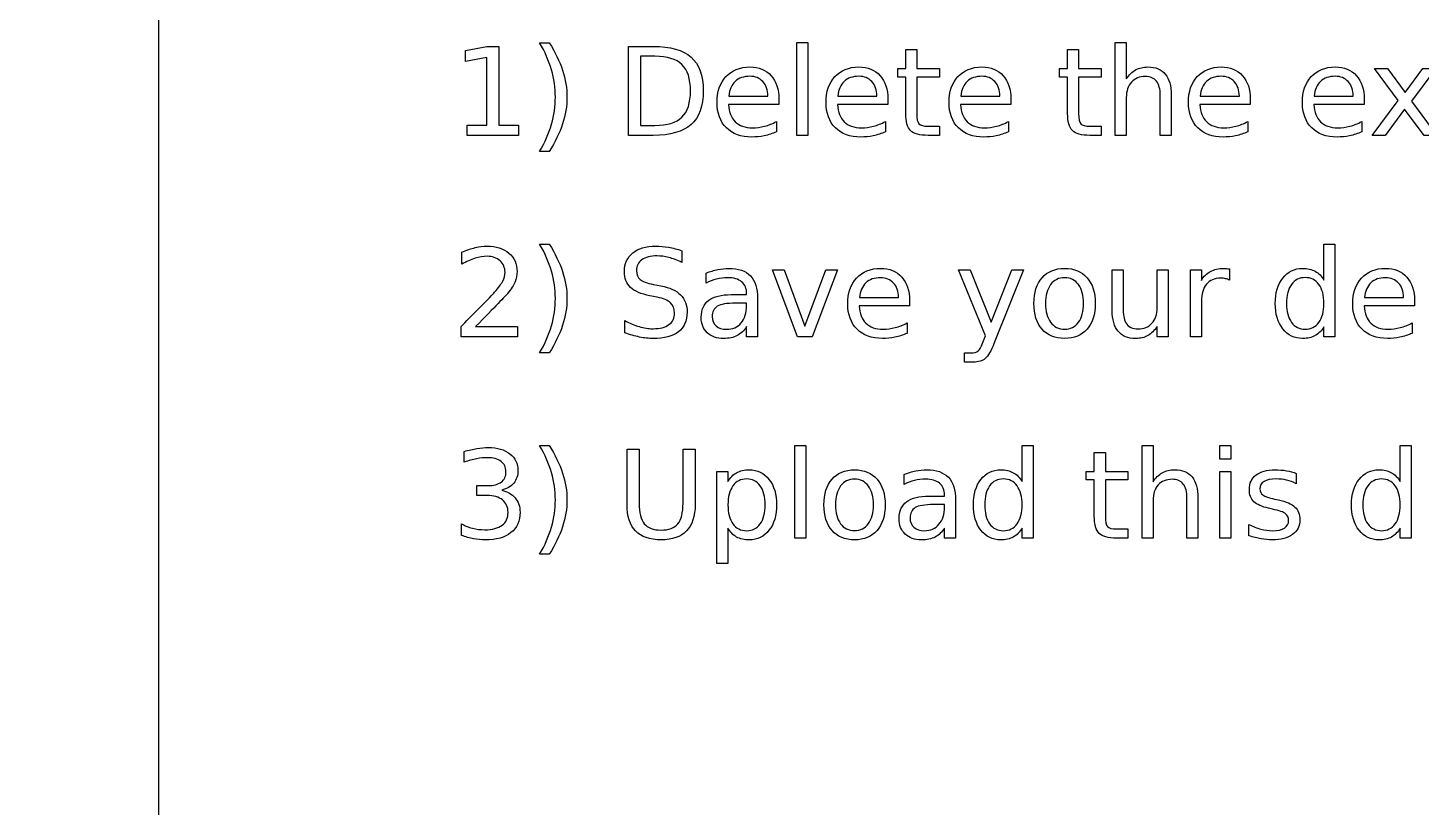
# Model space of a CAD drawing. Extents: x -140 to 352, y 0 to 216.
# Drawn here: x 187.09 to 232.18, y 47.54 to 72.77 of the extents above; entities that cross this region are included whole.
import ezdxf

# ---------------------------------------------------------------- set-up
doc = ezdxf.new("R2010")
doc.units = 0
doc.layers.add('Design_Template', color=7, linetype='CONTINUOUS')

msp = doc.modelspace()

# ---------------------------------------------------------------- linework, layer by layer
at = {"layer": 'Design_Template', "color": 7}
for points in [[(0.315781, 190.79494), (191.315794, 190.79494), (191.315794, -0.205074), (0.315781, -0.205074)], [(201.309728, 69.619061), (201.946383, 69.619061), (201.946383, 71.816482), (201.253778, 71.677576), (201.253778, 72.032558), (201.942524, 72.171465), (202.332234, 72.171465), (202.332234, 69.619061), (202.968885, 69.619061), (202.968885, 69.291087), (201.309728, 69.291087)], [(211.980427, 72.293007), (212.33541, 72.293007), (212.33541, 69.291087), (211.980427, 69.291087)], [(232.656235, 71.451851), (231.874889, 70.400411), (232.696752, 69.291087), (232.278103, 69.291087), (231.649168, 70.139959), (231.020228, 69.291087), (230.601583, 69.291087), (231.440807, 70.421631), (230.672965, 71.451851), (231.091613, 71.451851), (231.664602, 70.682079), (232.23759, 71.451851)], [(211.185577, 64.932518), (211.561779, 64.932518), (212.23702, 63.119021), (212.912258, 64.932518), (213.288464, 64.932518), (212.478175, 62.771754), (211.995861, 62.771754)], [(211.910976, 59.254341), (212.265958, 59.254341), (212.265958, 56.252424), (211.910976, 56.252424)], [(225.67041, 59.254341), (226.025392, 59.254341), (226.025392, 58.804824), (225.67041, 58.804824)], [(225.67041, 58.413188), (226.025392, 58.413188), (226.025392, 56.252424), (225.67041, 56.252424)]]:
    msp.add_lwpolyline(points, close=True, dxfattribs=at)
for points in [[(203.651841, 72.289148), (203.960522, 72.289148)], [(206.5245, 72.171465), (207.32514, 72.171465)], [(207.32514, 69.291087), (206.5245, 69.291087), (206.5245, 72.171465)], [(222.641485, 70.512305), (222.641485, 69.291087), (222.284572, 69.291087), (222.284572, 72.293007), (222.641485, 72.293007), (222.641485, 71.116162)], [(206.91421, 71.85121), (206.91421, 69.611346), (207.384946, 69.611346)], [(207.384946, 71.85121), (206.91421, 71.85121)], [(215.501315, 70.002982), (215.501315, 71.175968), (215.240866, 71.175968), (215.240866, 71.451851), (215.501315, 71.451851), (215.501315, 72.065356), (215.858228, 72.065356)], [(215.858228, 72.065356), (215.858228, 71.451851), (216.589416, 71.451851), (216.589416, 71.175968), (215.858228, 71.175968), (215.858228, 70.002982)], [(220.741169, 70.002982), (220.741169, 71.175968), (220.480717, 71.175968), (220.480717, 71.451851), (220.741169, 71.451851), (220.741169, 72.065356), (221.098078, 72.065356)], [(221.098078, 72.065356), (221.098078, 71.451851), (221.829267, 71.451851), (221.829267, 71.175968), (221.098078, 71.175968), (221.098078, 70.002982)], [(211.397794, 70.460217), (211.397794, 70.286584), (209.765646, 70.286584)], [(209.777221, 70.562466), (211.042811, 70.56423)], [(214.924471, 70.460217), (214.924471, 70.286584), (213.29232, 70.286584)], [(213.303898, 70.562466), (214.569488, 70.56423)], [(218.90645, 70.460217), (218.90645, 70.286584), (217.274299, 70.286584)], [(217.285877, 70.562466), (218.551467, 70.56423)], [(224.094213, 70.595264), (224.094213, 69.291087), (223.73923, 69.291087), (223.73923, 70.58369)], [(226.654332, 70.460217), (226.654332, 70.286584), (225.022181, 70.286584)], [(225.033759, 70.562466), (226.299349, 70.56423)], [(230.343064, 70.460217), (230.343064, 70.286584), (228.710917, 70.286584)], [(228.722491, 70.562466), (229.988082, 70.56423)], [(211.314834, 69.736748), (211.314834, 69.401055)], [(214.841511, 69.736748), (214.841511, 69.401055)], [(216.224785, 69.588193), (216.589416, 69.588193), (216.589416, 69.291087), (216.224785, 69.291087)], [(218.823491, 69.736748), (218.823491, 69.401055)], [(221.464639, 69.588193), (221.829267, 69.588193), (221.829267, 69.291087), (221.464639, 69.291087)], [(226.571373, 69.736748), (226.571373, 69.401055)], [(230.260105, 69.736748), (230.260105, 69.401055)], [(203.960522, 68.77019), (203.651841, 68.77019)], [(201.12838, 65.119656), (201.12838, 65.513225)], [(203.651841, 65.769815), (203.960522, 65.769815)], [(208.251182, 65.557598), (208.251182, 65.177536)], [(229.036958, 64.604547), (229.036958, 65.773674), (229.39194, 65.773674), (229.39194, 62.771754), (229.036958, 62.771754), (229.036958, 63.095868)], [(225.97909, 64.965305), (225.980854, 64.600677)], [(209.040247, 64.50614), (209.040247, 64.834114)], [(218.022851, 62.644426), (218.086517, 62.806481), (217.212566, 64.932518), (217.588768, 64.932518), (218.264006, 63.242493), (218.939248, 64.932518), (219.31545, 64.932518), (218.366259, 62.571111)], [(222.184249, 63.624485), (222.184249, 64.932518), (222.539232, 64.932518), (222.539232, 63.637989)], [(223.638907, 63.707444), (223.638907, 64.932518), (223.99389, 64.932518), (223.99389, 62.771754), (223.638907, 62.771754), (223.638907, 63.103587)], [(225.072342, 63.910009), (225.072342, 62.771747), (224.71543, 62.771747), (224.71543, 64.932511), (225.072342, 64.932511), (225.072342, 64.596821)], [(207.460187, 64.048922), (207.222891, 64.095224)], [(207.338644, 64.467571), (207.574014, 64.419339)], [(209.854391, 64.135737), (210.352139, 64.135737), (210.352139, 64.170451)], [(214.006144, 64.043133), (215.271735, 64.044897)], [(230.35078, 64.043133), (231.61637, 64.044897)], [(210.352139, 63.778825), (210.352139, 63.857925), (209.999086, 63.857925)], [(210.707122, 64.00455), (210.707122, 62.771754), (210.352139, 62.771754), (210.352139, 63.099728)], [(215.626717, 63.940884), (215.626717, 63.76725), (213.99457, 63.76725)], [(231.971353, 63.940884), (231.971353, 63.76725), (230.339205, 63.76725)], [(206.408743, 62.899085), (206.408743, 63.30037)], [(215.543758, 63.217414), (215.543758, 62.881722)], [(231.888397, 63.217414), (231.888397, 62.881722)], [(201.577892, 63.099728), (202.938017, 63.099728), (202.938017, 62.771754), (201.109086, 62.771754), (201.109086, 63.099728)], [(203.960522, 62.250856), (203.651841, 62.250856)], [(217.691021, 61.949894), (217.407419, 61.949894), (217.407419, 62.246997), (217.615777, 62.246997)], [(203.651841, 59.250481), (203.960522, 59.250481)], [(206.480128, 59.132798), (206.871764, 59.132798), (206.871764, 57.382964)], [(206.480128, 57.334732), (206.480128, 59.132798)], [(208.293624, 57.382964), (208.293624, 59.132798), (208.685264, 59.132798), (208.685264, 57.334732)], [(219.267218, 58.085214), (219.267218, 59.254341), (219.622201, 59.254341), (219.622201, 56.252424), (219.267218, 56.252424), (219.267218, 56.576539)], [(223.50579, 57.473638), (223.50579, 56.252424), (223.148878, 56.252424), (223.148878, 59.254341), (223.50579, 59.254341), (223.50579, 58.077495)], [(231.506402, 58.085214), (231.506402, 59.254341), (231.861385, 59.254341), (231.861385, 56.252424), (231.506402, 56.252424), (231.506402, 56.576539)], [(201.207476, 58.714164), (201.207476, 59.061431)], [(221.605475, 56.964315), (221.605475, 58.137302), (221.345026, 58.137302), (221.345026, 58.413188), (221.605475, 58.413188), (221.605475, 59.02669), (221.962387, 59.02669)], [(221.962387, 59.02669), (221.962387, 58.413188), (222.693572, 58.413188), (222.693572, 58.137302), (221.962387, 58.137302), (221.962387, 56.964315)], [(209.746353, 56.576539), (209.746353, 55.430561), (209.38944, 55.430561), (209.38944, 58.413188), (209.746353, 58.413188), (209.746353, 58.085214)], [(215.445368, 57.986807), (215.445368, 58.31478)], [(228.143714, 58.349522), (228.143714, 58.013829)], [(201.954098, 57.631838), (201.618409, 57.631838), (201.618409, 57.952093), (201.969532, 57.952093)], [(216.259512, 57.616404), (216.757261, 57.616404), (216.757261, 57.651117)], [(216.757261, 57.259492), (216.757261, 57.338591), (216.404208, 57.338591)], [(217.112243, 57.485216), (217.112243, 56.252424), (216.757261, 56.252424), (216.757261, 56.580394)], [(224.958518, 57.556598), (224.958518, 56.252424), (224.603536, 56.252424), (224.603536, 57.545023)], [(227.441467, 57.516085), (227.56301, 57.489062)], [(227.370083, 57.191945), (227.24661, 57.220873)], [(201.120661, 56.339239), (201.120661, 56.715445)], [(222.328945, 56.549526), (222.693572, 56.549526), (222.693572, 56.252424), (222.328945, 56.252424)], [(226.60803, 56.331496), (226.60803, 56.698056)], [(203.960522, 55.731523), (203.651841, 55.731523)]]:
    msp.add_lwpolyline(points, dxfattribs=at)
for points in [[(204.033833, 71.411338), (203.950231, 71.700725), (203.8229, 71.993326), (203.651841, 72.289148)], [(203.960522, 72.289148), (204.153445, 71.985611), (204.297499, 71.688505), (204.392675, 71.397834)], [(207.32514, 72.171465), (207.883337, 72.171461), (208.292979, 72.055062), (208.554073, 71.822268)], [(208.256971, 71.581112), (208.073046, 71.761174), (207.782372, 71.851206), (207.384946, 71.85121)], [(208.554073, 71.822268), (208.815164, 71.590757), (208.945709, 71.228056), (208.945713, 70.73417)], [(204.161164, 70.531598), (204.161164, 70.828701), (204.118722, 71.121947), (204.033833, 71.411338)], [(204.392675, 71.397834), (204.489135, 71.107159), (204.537366, 70.818414), (204.53737, 70.531598)], [(208.534783, 70.73417), (208.53478, 71.120018), (208.442175, 71.402332), (208.256971, 71.581112)], [(209.680757, 71.191402), (209.872397, 71.39976), (210.130274, 71.503939), (210.454388, 71.503942)], [(210.454388, 71.503942), (210.745063, 71.503939), (210.974644, 71.41005), (211.143134, 71.22227)], [(213.207434, 71.191402), (213.399074, 71.39976), (213.656951, 71.503939), (213.981065, 71.503942)], [(213.981065, 71.503942), (214.271737, 71.503939), (214.501317, 71.41005), (214.669807, 71.22227)], [(217.189413, 71.191402), (217.381049, 71.39976), (217.638926, 71.503939), (217.963044, 71.503942)], [(217.963044, 71.503942), (218.253716, 71.503939), (218.483296, 71.41005), (218.651787, 71.22227)], [(222.641485, 71.116162), (222.72637, 71.246065), (222.826047, 71.343171), (222.940517, 71.407479)], [(222.940517, 71.407479), (223.05627, 71.471786), (223.189391, 71.503939), (223.339872, 71.503942)], [(223.339872, 71.503942), (223.588104, 71.503939), (223.775884, 71.426768), (223.903215, 71.272432)], [(223.903215, 71.272432), (224.030544, 71.119376), (224.094209, 70.893654), (224.094213, 70.595264)], [(224.937295, 71.191402), (225.128935, 71.39976), (225.386812, 71.503939), (225.710926, 71.503942)], [(225.710926, 71.503942), (226.001598, 71.503939), (226.231178, 71.41005), (226.399669, 71.22227)], [(228.626028, 71.191402), (228.817667, 71.39976), (229.075544, 71.503939), (229.399659, 71.503942)], [(229.399659, 71.503942), (229.69033, 71.503939), (229.919915, 71.41005), (230.088401, 71.22227)], [(209.395229, 70.350249), (209.395229, 70.703944), (209.490405, 70.984329), (209.680757, 71.191402)], [(209.981722, 71.035132), (209.863394, 70.923235), (209.795226, 70.765681), (209.777221, 70.562466)], [(210.458248, 71.20298), (210.260177, 71.202977), (210.101335, 71.14703), (209.981722, 71.035132)], [(210.878826, 71.029347), (210.773356, 71.1451), (210.633165, 71.202977), (210.458248, 71.20298)], [(211.042811, 70.564396), (211.040341, 70.758607), (210.985576, 70.91359), (210.878826, 71.029347)], [(211.143134, 71.22227), (211.312905, 71.035774), (211.39779, 70.781757), (211.397794, 70.460217)], [(212.921903, 70.350249), (212.921903, 70.703944), (213.017082, 70.984329), (213.207434, 71.191402)], [(213.508396, 71.035132), (213.390071, 70.923235), (213.321904, 70.765681), (213.303898, 70.562466)], [(213.984925, 71.20298), (213.786851, 71.202977), (213.628009, 71.14703), (213.508396, 71.035132)], [(214.405499, 71.029347), (214.300033, 71.1451), (214.159839, 71.202977), (213.984925, 71.20298)], [(214.569488, 70.564396), (214.567019, 70.758607), (214.51225, 70.91359), (214.405499, 71.029347)], [(214.669807, 71.22227), (214.839582, 71.035774), (214.924467, 70.781757), (214.924471, 70.460217)], [(216.903882, 70.350249), (216.903882, 70.703944), (216.999058, 70.984329), (217.189413, 71.191402)], [(217.490375, 71.035132), (217.372046, 70.923235), (217.303883, 70.765681), (217.285877, 70.562466)], [(217.9669, 71.20298), (217.76883, 71.202977), (217.609988, 71.14703), (217.490375, 71.035132)], [(218.387478, 71.029347), (218.282012, 71.1451), (218.141818, 71.202977), (217.9669, 71.20298)], [(218.551467, 70.564396), (218.548998, 70.758607), (218.494229, 70.91359), (218.387478, 71.029347)], [(218.651787, 71.22227), (218.821557, 71.035774), (218.906446, 70.781757), (218.90645, 70.460217)], [(222.807399, 71.011983), (222.69679, 70.889795), (222.641481, 70.723238), (222.641485, 70.512305)], [(223.260775, 71.195262), (223.069132, 71.195262), (222.918009, 71.134168), (222.807399, 71.011983)], [(223.619614, 71.042851), (223.539872, 71.144455), (223.420256, 71.195262), (223.260775, 71.195262)], [(223.73923, 70.58369), (223.739227, 70.788188), (223.699356, 70.94124), (223.619614, 71.042851)], [(224.651764, 70.350249), (224.651764, 70.703944), (224.746943, 70.984329), (224.937295, 71.191402)], [(225.238257, 71.035132), (225.119932, 70.923235), (225.051765, 70.765681), (225.033759, 70.562466)], [(225.714786, 71.20298), (225.516712, 71.202977), (225.35787, 71.14703), (225.238257, 71.035132)], [(226.13536, 71.029347), (226.029894, 71.1451), (225.8897, 71.202977), (225.714786, 71.20298)], [(226.299349, 70.564396), (226.29688, 70.758607), (226.242111, 70.91359), (226.13536, 71.029347)], [(226.399669, 71.22227), (226.569443, 71.035774), (226.654328, 70.781757), (226.654332, 70.460217)], [(228.3405, 70.350249), (228.3405, 70.703944), (228.435676, 70.984329), (228.626028, 71.191402)], [(228.926993, 71.035132), (228.808665, 70.923235), (228.740497, 70.765681), (228.722491, 70.562466)], [(229.403518, 71.20298), (229.205448, 71.202977), (229.046606, 71.14703), (228.926993, 71.035132)], [(229.824097, 71.029347), (229.718627, 71.1451), (229.578436, 71.202977), (229.403518, 71.20298)], [(229.988082, 70.564396), (229.985612, 70.758607), (229.930847, 70.91359), (229.824097, 71.029347)], [(230.088401, 71.22227), (230.258175, 71.035774), (230.343061, 70.781757), (230.343064, 70.460217)], [(204.033833, 69.647999), (204.118722, 69.939962), (204.161164, 70.234492), (204.161164, 70.531598)], [(204.53737, 70.531598), (204.537366, 70.243495), (204.489135, 69.953466), (204.392675, 69.661504)], [(208.256971, 69.88144), (208.442175, 70.061504), (208.53478, 70.345744), (208.534783, 70.73417)], [(208.945713, 70.73417), (208.945709, 70.237706), (208.814522, 69.873079), (208.552147, 69.640284)], [(209.696191, 69.536105), (209.495549, 69.736744), (209.395229, 70.008126), (209.395229, 70.350249)], [(209.765646, 70.286584), (209.781098, 70.042211), (209.854391, 69.855715), (209.985582, 69.727099)], [(213.222868, 69.536105), (213.022226, 69.736744), (212.921903, 70.008126), (212.921903, 70.350249)], [(213.29232, 70.286584), (213.307736, 70.042211), (213.381064, 69.855715), (213.512255, 69.727099)], [(215.657585, 69.443501), (215.553406, 69.546392), (215.501315, 69.732888), (215.501315, 70.002982)], [(215.858228, 70.002982), (215.858228, 69.826777), (215.88204, 69.713595), (215.929612, 69.663433)], [(217.204847, 69.536105), (217.004205, 69.736744), (216.903882, 70.008126), (216.903882, 70.350249)], [(217.274299, 70.286584), (217.289715, 70.042211), (217.363044, 69.855715), (217.494235, 69.727099)], [(220.897436, 69.443501), (220.793257, 69.546392), (220.741166, 69.732888), (220.741169, 70.002982)], [(221.098078, 70.002982), (221.098078, 69.826777), (221.121891, 69.713595), (221.169463, 69.663433)], [(224.952729, 69.536105), (224.752087, 69.736744), (224.651764, 70.008126), (224.651764, 70.350249)], [(225.022181, 70.286584), (225.037597, 70.042211), (225.110925, 69.855715), (225.242116, 69.727099)], [(228.641462, 69.536105), (228.44082, 69.736744), (228.3405, 70.008126), (228.3405, 70.350249)], [(228.710917, 70.286584), (228.726369, 70.042211), (228.799662, 69.855715), (228.930849, 69.727099)], [(203.651841, 68.77019), (203.8229, 69.064724), (203.950231, 69.357325), (204.033833, 69.647999)], [(204.392675, 69.661504), (204.297499, 69.369545), (204.153445, 69.072439), (203.960522, 68.77019)], [(208.552147, 69.640284), (208.289765, 69.407486), (207.880765, 69.291087), (207.32514, 69.291087)], [(207.384946, 69.611346), (207.782372, 69.611346), (208.073046, 69.701375), (208.256971, 69.88144)], [(210.516124, 69.23514), (210.171432, 69.23514), (209.898121, 69.335463), (209.696191, 69.536105)], [(209.985582, 69.727099), (210.118053, 69.599768), (210.301978, 69.536102), (210.537347, 69.536105)], [(210.537347, 69.536105), (210.673678, 69.536102), (210.805511, 69.552827), (210.932843, 69.586263)], [(210.932843, 69.586263), (211.061459, 69.619707), (211.18879, 69.669865), (211.314834, 69.736748)], [(214.042801, 69.23514), (213.698106, 69.23514), (213.424795, 69.335463), (213.222868, 69.536105)], [(213.512255, 69.727099), (213.64473, 69.599768), (213.828651, 69.536102), (214.064021, 69.536105)], [(214.064021, 69.536105), (214.200355, 69.536102), (214.332189, 69.552827), (214.45952, 69.586263)], [(214.45952, 69.586263), (214.588136, 69.619707), (214.715464, 69.669865), (214.841511, 69.736748)], [(215.929612, 69.663433), (215.978482, 69.613272), (216.076876, 69.588193), (216.224785, 69.588193)], [(218.024781, 69.23514), (217.680085, 69.23514), (217.406774, 69.335463), (217.204847, 69.536105)], [(217.494235, 69.727099), (217.62671, 69.599768), (217.81063, 69.536102), (218.046, 69.536105)], [(218.046, 69.536105), (218.182335, 69.536102), (218.314164, 69.552827), (218.441499, 69.586263)], [(218.441499, 69.586263), (218.570111, 69.619707), (218.697443, 69.669865), (218.823491, 69.736748)], [(221.169463, 69.663433), (221.218337, 69.613272), (221.316726, 69.588193), (221.464639, 69.588193)], [(225.772662, 69.23514), (225.427967, 69.23514), (225.154656, 69.335463), (224.952729, 69.536105)], [(225.242116, 69.727099), (225.374592, 69.599768), (225.558512, 69.536102), (225.793882, 69.536105)], [(225.793882, 69.536105), (225.930217, 69.536102), (226.06205, 69.552827), (226.189381, 69.586263)], [(226.189381, 69.586263), (226.317997, 69.619707), (226.445325, 69.669865), (226.571373, 69.736748)], [(229.461395, 69.23514), (229.116699, 69.23514), (228.843392, 69.335463), (228.641462, 69.536105)], [(228.930849, 69.727099), (229.063324, 69.599768), (229.247248, 69.536102), (229.482618, 69.536105)], [(229.482618, 69.536105), (229.618949, 69.536102), (229.750782, 69.552827), (229.878114, 69.586263)], [(229.878114, 69.586263), (230.00673, 69.619707), (230.134061, 69.669865), (230.260105, 69.736748)], [(210.923198, 69.277583), (210.789435, 69.24929), (210.653743, 69.23514), (210.516124, 69.23514)], [(211.314834, 69.401055), (211.187503, 69.347038), (211.056957, 69.305879), (210.923198, 69.277583)], [(214.449872, 69.277583), (214.316109, 69.24929), (214.18042, 69.23514), (214.042801, 69.23514)], [(214.841511, 69.401055), (214.71418, 69.347038), (214.583634, 69.305879), (214.449872, 69.277583)], [(216.224785, 69.291087), (215.950832, 69.291087), (215.761764, 69.341891), (215.657585, 69.443501)], [(218.431851, 69.277583), (218.298088, 69.24929), (218.162399, 69.23514), (218.024781, 69.23514)], [(218.823491, 69.401055), (218.696159, 69.347038), (218.56561, 69.305879), (218.431851, 69.277583)], [(221.464639, 69.291087), (221.190682, 69.291087), (221.001618, 69.341891), (220.897436, 69.443501)], [(226.179733, 69.277583), (226.04597, 69.24929), (225.910281, 69.23514), (225.772662, 69.23514)], [(226.571373, 69.401055), (226.444041, 69.347038), (226.313496, 69.305879), (226.179733, 69.277583)], [(229.868469, 69.277583), (229.734706, 69.24929), (229.599014, 69.23514), (229.461395, 69.23514)], [(230.260105, 69.401055), (230.132774, 69.347038), (230.002228, 69.305879), (229.868469, 69.277583)], [(201.12838, 65.513225), (201.285292, 65.576245), (201.431913, 65.623832), (201.568248, 65.655991)], [(201.568248, 65.655991), (201.704582, 65.688129), (201.829338, 65.704219), (201.942524, 65.704219)], [(201.942524, 65.704219), (202.240914, 65.704219), (202.478855, 65.629621), (202.656348, 65.480427)], [(202.656348, 65.480427), (202.833834, 65.331231), (202.922583, 65.131872), (202.922583, 64.88236)], [(204.033833, 64.892005), (203.950231, 65.181392), (203.8229, 65.473993), (203.651841, 65.769815)], [(203.960522, 65.769815), (204.153445, 65.466277), (204.297499, 65.169172), (204.392675, 64.8785)], [(206.397169, 64.88236), (206.397169, 65.137019), (206.486559, 65.337658), (206.665336, 65.484287)], [(206.665336, 65.484287), (206.845397, 65.630905), (207.092984, 65.704219), (207.408099, 65.704219)], [(207.408099, 65.704219), (207.543142, 65.704219), (207.680765, 65.692013), (207.820958, 65.667565)], [(207.820958, 65.667565), (207.961149, 65.643118), (208.104557, 65.606468), (208.251182, 65.557598)], [(201.562458, 65.312583), (201.427412, 65.270137), (201.282716, 65.205829), (201.12838, 65.119656)], [(201.950239, 65.376249), (201.828054, 65.376245), (201.698793, 65.355011), (201.562458, 65.312583)], [(202.368887, 65.231553), (202.262133, 65.328013), (202.122585, 65.376245), (201.950239, 65.376249)], [(202.530946, 64.857277), (202.530943, 65.01033), (202.476925, 65.13509), (202.368887, 65.231553)], [(206.960512, 65.264351), (206.846043, 65.182034), (206.788808, 65.064993), (206.788808, 64.913228)], [(207.452472, 65.387823), (207.240251, 65.38782), (207.076266, 65.346665), (206.960512, 65.264351)], [(207.832533, 65.335732), (207.701342, 65.370445), (207.574656, 65.38782), (207.452472, 65.387823)], [(208.251182, 65.177536), (208.103269, 65.248271), (207.963721, 65.301005), (207.832533, 65.335732)], [(209.040247, 64.834114), (209.17015, 64.884272), (209.296194, 64.921571), (209.418379, 64.946011)], [(209.418379, 64.946011), (209.540567, 64.971729), (209.659534, 64.984591), (209.775291, 64.984595)], [(209.775291, 64.984595), (210.087831, 64.984591), (210.321267, 64.903565), (210.475611, 64.74151)], [(213.909681, 64.672069), (214.10132, 64.880426), (214.359197, 64.984605), (214.683312, 64.984609)], [(214.683312, 64.984609), (214.973987, 64.984605), (215.203567, 64.890717), (215.372057, 64.702937)], [(219.913521, 64.683647), (220.089723, 64.884286), (220.332808, 64.984605), (220.642776, 64.984609)], [(220.642776, 64.984609), (220.951457, 64.984605), (221.1939, 64.884286), (221.370105, 64.683647)], [(225.363659, 64.888138), (225.483272, 64.952446), (225.628609, 64.984598), (225.799671, 64.984602)], [(225.799671, 64.984602), (225.824119, 64.984598), (225.851117, 64.982838), (225.880701, 64.978816)], [(225.880701, 64.978816), (225.910263, 64.976347), (225.943079, 64.971725), (225.97909, 64.965305)], [(227.705775, 64.672069), (227.870403, 64.880426), (228.083265, 64.984605), (228.344356, 64.984609)], [(228.344356, 64.984609), (228.50384, 64.984605), (228.640174, 64.953106), (228.75336, 64.890075)], [(230.25432, 64.672069), (230.445956, 64.880426), (230.703833, 64.984605), (231.027947, 64.984609)], [(231.027947, 64.984609), (231.318622, 64.984605), (231.548203, 64.890717), (231.716693, 64.702937)], [(202.195254, 64.214837), (202.320013, 64.355027), (202.406829, 64.473356), (202.455706, 64.56982)], [(202.455706, 64.56982), (202.505864, 64.667567), (202.530943, 64.763385), (202.530946, 64.857277)], [(202.855061, 64.544741), (202.811327, 64.439271), (202.730943, 64.314514), (202.613902, 64.170465)], [(202.922583, 64.88236), (202.922583, 64.764027), (202.900075, 64.651488), (202.855061, 64.544741)], [(204.161164, 64.012265), (204.161164, 64.309367), (204.118722, 64.602614), (204.033833, 64.892005)], [(204.392675, 64.8785), (204.489135, 64.587826), (204.537366, 64.29908), (204.53737, 64.012265)], [(206.592025, 64.367248), (206.462122, 64.49072), (206.397169, 64.66242), (206.397169, 64.88236)], [(206.788808, 64.913228), (206.788808, 64.785893), (206.82675, 64.689433), (206.902632, 64.623837)], [(206.902632, 64.623837), (206.979802, 64.559529), (207.12514, 64.507438), (207.338644, 64.467571)], [(209.377866, 64.639257), (209.260825, 64.609694), (209.148285, 64.565301), (209.040247, 64.50614)], [(209.738637, 64.683633), (209.615162, 64.683629), (209.494907, 64.668852), (209.377866, 64.639257)], [(210.19008, 64.548583), (210.083329, 64.638615), (209.932845, 64.683629), (209.738637, 64.683633)], [(210.352139, 64.170451), (210.352136, 64.33379), (210.298118, 64.459838), (210.19008, 64.548583)], [(210.475611, 64.74151), (210.629948, 64.579451), (210.707118, 64.33379), (210.707122, 64.004536)], [(213.624153, 63.830916), (213.624153, 64.184611), (213.719329, 64.464995), (213.909681, 64.672069)], [(214.210646, 64.515799), (214.092317, 64.403901), (214.02415, 64.246347), (214.006144, 64.043133)], [(214.687171, 64.683647), (214.489101, 64.683644), (214.330259, 64.627696), (214.210646, 64.515799)], [(215.107749, 64.510013), (215.002279, 64.625767), (214.862089, 64.683644), (214.687171, 64.683647)], [(215.271735, 64.045063), (215.269265, 64.239274), (215.2145, 64.394256), (215.107749, 64.510013)], [(215.372057, 64.702937), (215.541828, 64.516441), (215.626714, 64.262423), (215.626717, 63.940884)], [(219.651143, 63.85021), (219.651139, 64.205189), (219.7386, 64.483001), (219.913521, 64.683647)], [(220.642776, 64.683647), (220.452424, 64.683644), (220.30194, 64.609045), (220.191334, 64.459852)], [(221.092293, 64.457922), (220.981683, 64.608403), (220.831844, 64.683644), (220.642776, 64.683647)], [(221.370105, 64.683647), (221.546307, 64.483001), (221.63441, 64.205189), (221.634413, 63.85021)], [(225.072342, 64.596821), (225.146941, 64.728009), (225.244046, 64.825114), (225.363659, 64.888138)], [(225.695492, 64.668206), (225.494846, 64.668202), (225.34051, 64.602607), (225.232472, 64.471419)], [(225.849833, 64.650849), (225.803527, 64.66242), (225.752081, 64.668206), (225.695492, 64.668206)], [(225.98102, 64.600688), (225.941149, 64.62383), (225.897419, 64.640559), (225.849833, 64.650849)], [(227.460761, 63.85021), (227.460761, 64.189755), (227.542432, 64.463708), (227.705775, 64.672069)], [(228.431175, 64.687503), (228.243391, 64.687503), (228.095482, 64.612905), (227.987444, 64.463711)], [(228.874902, 64.463711), (228.766864, 64.612905), (228.618951, 64.687503), (228.431175, 64.687503)], [(228.75336, 64.890075), (228.867825, 64.828339), (228.962359, 64.733163), (229.036958, 64.604547)], [(229.968788, 63.830916), (229.968788, 64.184611), (230.063964, 64.464995), (230.25432, 64.672069)], [(230.555281, 64.515799), (230.436953, 64.403901), (230.368785, 64.246347), (230.35078, 64.043133)], [(231.031807, 64.683647), (230.833736, 64.683644), (230.674894, 64.627696), (230.555281, 64.515799)], [(231.452385, 64.510013), (231.346918, 64.625767), (231.206724, 64.683644), (231.031807, 64.683647)], [(231.61637, 64.045063), (231.6139, 64.239274), (231.559135, 64.394256), (231.452385, 64.510013)], [(231.716693, 64.702937), (231.886464, 64.516441), (231.971353, 64.262423), (231.971353, 63.940884)], [(201.712943, 63.715159), (201.968887, 63.973678), (202.129658, 64.140239), (202.195254, 64.214837)], [(202.613902, 64.170465), (202.581764, 64.133166), (202.479497, 64.025127), (202.307151, 63.84635)], [(207.222891, 64.095224), (206.932216, 64.153101), (206.721925, 64.243775), (206.592025, 64.367248)], [(207.886554, 63.869499), (207.800377, 63.949241), (207.658257, 64.009048), (207.460187, 64.048922)], [(207.574014, 64.419339), (207.864685, 64.36403), (208.078832, 64.266283), (208.216454, 64.126092)], [(208.216454, 64.126092), (208.35536, 63.987183), (208.424812, 63.80069), (208.424815, 63.566608)], [(209.125132, 63.950529), (209.288475, 64.074001), (209.53156, 64.135737), (209.854391, 64.135737)], [(220.191334, 64.459852), (220.08072, 64.311943), (220.025415, 64.108725), (220.025415, 63.85021)], [(221.258208, 63.85021), (221.258208, 64.106153), (221.202903, 64.308725), (221.092293, 64.457922)], [(225.232472, 64.471419), (225.125717, 64.341516), (225.072342, 64.154378), (225.072342, 63.910009)], [(227.987444, 64.463711), (227.880693, 64.315799), (227.827318, 64.1113), (227.827318, 63.85021)], [(229.036958, 63.85021), (229.036958, 64.1113), (228.982937, 64.315799), (228.874902, 64.463711)], [(201.109086, 63.099728), (201.256995, 63.252784), (201.45828, 63.457924), (201.712943, 63.715159)], [(202.307151, 63.84635), (202.134805, 63.668857), (201.891717, 63.419983), (201.577892, 63.099728)], [(204.033833, 63.128666), (204.118722, 63.420629), (204.161164, 63.715159), (204.161164, 64.012265)], [(204.53737, 64.012265), (204.537366, 63.724162), (204.489135, 63.434133), (204.392675, 63.14217)], [(208.017741, 63.53767), (208.017741, 63.679148), (207.974011, 63.789758), (207.886554, 63.869499)], [(208.882047, 63.400693), (208.882047, 63.643778), (208.963077, 63.827057), (209.125132, 63.950529)], [(209.402945, 63.759532), (209.292335, 63.693936), (209.23703, 63.582042), (209.23703, 63.423842)], [(209.999086, 63.857925), (209.712267, 63.857925), (209.513555, 63.825116), (209.402945, 63.759532)], [(210.17272, 63.22127), (210.292329, 63.361464), (210.352136, 63.547315), (210.352139, 63.778825)], [(213.925115, 63.016772), (213.724472, 63.217411), (213.624153, 63.488792), (213.624153, 63.830916)], [(213.99457, 63.76725), (214.009986, 63.522878), (214.083314, 63.336382), (214.214505, 63.207766)], [(219.913521, 63.016772), (219.7386, 63.218699), (219.651139, 63.496511), (219.651143, 63.85021)], [(220.025415, 63.85021), (220.025415, 63.591687), (220.080078, 63.387831), (220.189404, 63.238634)], [(221.092293, 63.240564), (221.202903, 63.38976), (221.258208, 63.592975), (221.258208, 63.85021)], [(221.634413, 63.85021), (221.63441, 63.496511), (221.546307, 63.218699), (221.370105, 63.016772)], [(222.377176, 62.947317), (222.248557, 63.101657), (222.184249, 63.327379), (222.184249, 63.624485)], [(222.539232, 63.637989), (222.539232, 63.433487), (222.579103, 63.279793), (222.658848, 63.176898)], [(223.471063, 63.207766), (223.582957, 63.329951), (223.638907, 63.496511), (223.638907, 63.707444)], [(227.705775, 63.028347), (227.542432, 63.236704), (227.460761, 63.510657), (227.460761, 63.85021)], [(227.827318, 63.85021), (227.827318, 63.589115), (227.880693, 63.383971), (227.987444, 63.234775)], [(228.874902, 63.234775), (228.982937, 63.383971), (229.036958, 63.589115), (229.036958, 63.85021)], [(230.269754, 63.016772), (230.069108, 63.217411), (229.968788, 63.488792), (229.968788, 63.830916)], [(230.339205, 63.76725), (230.354657, 63.522878), (230.42795, 63.336382), (230.559141, 63.207766)], [(204.392675, 63.14217), (204.297499, 62.850212), (204.153445, 62.553106), (203.960522, 62.250856)], [(206.408743, 63.30037), (206.566943, 63.211625), (206.721925, 63.144746), (206.873694, 63.099728)], [(207.321281, 63.032206), (207.543788, 63.032206), (207.715492, 63.075933), (207.836393, 63.163394)], [(207.836393, 63.163394), (207.957289, 63.250854), (208.017741, 63.375611), (208.017741, 63.53767)], [(208.424815, 63.566608), (208.424812, 63.287508), (208.330923, 63.075933), (208.143143, 62.931883)], [(209.076904, 62.901015), (208.947, 63.025775), (208.882047, 63.192332), (208.882047, 63.400693)], [(209.23703, 63.423842), (209.23703, 63.297798), (209.278188, 63.197475), (209.360502, 63.122881)], [(209.70005, 63.012913), (209.896833, 63.012913), (210.054388, 63.082364), (210.17272, 63.22127)], [(214.214505, 63.207766), (214.346977, 63.080434), (214.530901, 63.016772), (214.766271, 63.016772)], [(215.161767, 63.06693), (215.290382, 63.100373), (215.417714, 63.150531), (215.543758, 63.217414)], [(220.189404, 63.238634), (220.300014, 63.090725), (220.451137, 63.016772), (220.642776, 63.016772)], [(220.642776, 63.016772), (220.831844, 63.016772), (220.981683, 63.091367), (221.092293, 63.240564)], [(222.658848, 63.176898), (222.738587, 63.075291), (222.858203, 63.024487), (223.017687, 63.024487)], [(223.017687, 63.024487), (223.209326, 63.024487), (223.360449, 63.085581), (223.471063, 63.207766)], [(227.987444, 63.234775), (228.095482, 63.086865), (228.243391, 63.012913), (228.431175, 63.012913)], [(228.431175, 63.012913), (228.618951, 63.012913), (228.766864, 63.086865), (228.874902, 63.234775)], [(230.559141, 63.207766), (230.691616, 63.080434), (230.875537, 63.016772), (231.110906, 63.016772)], [(231.506402, 63.06693), (231.635018, 63.100373), (231.762349, 63.150531), (231.888397, 63.217414)], [(203.651841, 62.250856), (203.8229, 62.54539), (203.950231, 62.837995), (204.033833, 63.128666)], [(206.885272, 62.762109), (206.732216, 62.792977), (206.573374, 62.838637), (206.408743, 62.899085)], [(206.873694, 63.099728), (207.025462, 63.054713), (207.174655, 63.032206), (207.321281, 63.032206)], [(207.321281, 62.715807), (207.184946, 62.715807), (207.039609, 62.731223), (206.885272, 62.762109)], [(208.143143, 62.931883), (207.956647, 62.787833), (207.682694, 62.715807), (207.321281, 62.715807)], [(209.605517, 62.715807), (209.384297, 62.715807), (209.208091, 62.777543), (209.076904, 62.901015)], [(209.360502, 63.122881), (209.444103, 63.049566), (209.557285, 63.012913), (209.70005, 63.012913)], [(210.049248, 62.808411), (209.928344, 62.746675), (209.780434, 62.715807), (209.605517, 62.715807)], [(210.352139, 63.099728), (210.27111, 62.96854), (210.170145, 62.871435), (210.049248, 62.808411)], [(214.745048, 62.715807), (214.400356, 62.715807), (214.127045, 62.81613), (213.925115, 63.016772)], [(215.152122, 62.758249), (215.018359, 62.729957), (214.882666, 62.715807), (214.745048, 62.715807)], [(214.766271, 63.016772), (214.902602, 63.016772), (215.034435, 63.033494), (215.161767, 63.06693)], [(215.543758, 62.881722), (215.416426, 62.827704), (215.285881, 62.786546), (215.152122, 62.758249)], [(220.642776, 62.715807), (220.332808, 62.715807), (220.089723, 62.81613), (219.913521, 63.016772)], [(221.370105, 63.016772), (221.1939, 62.81613), (220.951457, 62.715807), (220.642776, 62.715807)], [(222.942446, 62.715807), (222.694214, 62.715807), (222.505792, 62.792977), (222.377176, 62.947317)], [(223.337945, 62.810341), (223.22476, 62.747317), (223.092927, 62.715807), (222.942446, 62.715807)], [(223.638907, 63.103587), (223.552731, 62.972396), (223.452411, 62.874648), (223.337945, 62.810341)], [(228.344356, 62.715807), (228.083265, 62.715807), (227.870403, 62.819986), (227.705775, 63.028347)], [(228.75336, 62.808411), (228.640174, 62.746675), (228.50384, 62.715807), (228.344356, 62.715807)], [(229.036958, 63.095868), (228.962359, 62.967253), (228.867825, 62.871435), (228.75336, 62.808411)], [(231.089683, 62.715807), (230.744991, 62.715807), (230.47168, 62.81613), (230.269754, 63.016772)], [(231.496757, 62.758249), (231.362994, 62.729957), (231.227302, 62.715807), (231.089683, 62.715807)], [(231.110906, 63.016772), (231.247237, 63.016772), (231.37907, 63.033494), (231.506402, 63.06693)], [(231.888397, 62.881722), (231.761062, 62.827704), (231.630516, 62.786546), (231.496757, 62.758249)], [(217.615777, 62.246997), (217.713528, 62.247), (217.789411, 62.270139), (217.843432, 62.316452)], [(217.843432, 62.316452), (217.897449, 62.362754), (217.957255, 62.47208), (218.022851, 62.644426)], [(218.366259, 62.571111), (218.265936, 62.31388), (218.168188, 62.146035), (218.073012, 62.067578)], [(218.073012, 62.067578), (217.977833, 61.989123), (217.850505, 61.949894), (217.691021, 61.949894)], [(201.207476, 59.061431), (201.355385, 59.102583), (201.493649, 59.133451), (201.622268, 59.154035)], [(201.622268, 59.154035), (201.752168, 59.174602), (201.874356, 59.184903), (201.988826, 59.184903)], [(201.988826, 59.184903), (202.284644, 59.1849), (202.518726, 59.117375), (202.691072, 58.982331)], [(204.033833, 58.372671), (203.950231, 58.662058), (203.8229, 58.954659), (203.651841, 59.250481)], [(203.960522, 59.250481), (204.153445, 58.946944), (204.297499, 58.649838), (204.392675, 58.359167)], [(201.61069, 58.822202), (201.488506, 58.79906), (201.354101, 58.763034), (201.207476, 58.714164)], [(201.954098, 58.856915), (201.847344, 58.856912), (201.732875, 58.845344), (201.61069, 58.822202)], [(202.403615, 58.737302), (202.299432, 58.817041), (202.149594, 58.856912), (201.954098, 58.856915)], [(202.561814, 58.397754), (202.561811, 58.545659), (202.509078, 58.658841), (202.403615, 58.737302)], [(202.691072, 58.982331), (202.863418, 58.848565), (202.949591, 58.667216), (202.949595, 58.438281)], [(202.409404, 58.06592), (202.511007, 58.143091), (202.561811, 58.253701), (202.561814, 58.397754)], [(202.949595, 58.438281), (202.949591, 58.278794), (202.903931, 58.143747), (202.812615, 58.033137)], [(204.161164, 57.492932), (204.161164, 57.790034), (204.118722, 58.083281), (204.033833, 58.372671)], [(204.392675, 58.359167), (204.489135, 58.068492), (204.537366, 57.779747), (204.53737, 57.492932)], [(209.746353, 58.085214), (209.820951, 58.21383), (209.914839, 58.309006), (210.028024, 58.370742)], [(210.028024, 58.370742), (210.14249, 58.433762), (210.278825, 58.465275), (210.437024, 58.465275)], [(210.437024, 58.465275), (210.699403, 58.465275), (210.912262, 58.361093), (211.075609, 58.152736)], [(213.11483, 58.164314), (213.291035, 58.364953), (213.534121, 58.465275), (213.844089, 58.465275)], [(213.844089, 58.465275), (214.152766, 58.465275), (214.395209, 58.364953), (214.571414, 58.164314)], [(215.445368, 58.31478), (215.575272, 58.364938), (215.701316, 58.402238), (215.823504, 58.426678)], [(215.823504, 58.426678), (215.945688, 58.452396), (216.064659, 58.465261), (216.180412, 58.465261)], [(216.180412, 58.465261), (216.492952, 58.465261), (216.726393, 58.384232), (216.880733, 58.222176)], [(216.880733, 58.222176), (217.035073, 58.060117), (217.11224, 57.81446), (217.112243, 57.485202)], [(217.936032, 58.152736), (218.100663, 58.361093), (218.313522, 58.465275), (218.574616, 58.465275)], [(218.574616, 58.465275), (218.7341, 58.465275), (218.870435, 58.433772), (218.98362, 58.370742)], [(218.98362, 58.370742), (219.098086, 58.309006), (219.19262, 58.21383), (219.267218, 58.085214)], [(223.50579, 58.077495), (223.590675, 58.207398), (223.690353, 58.304504), (223.804822, 58.368812)], [(223.804822, 58.368812), (223.920579, 58.43312), (224.053696, 58.465275), (224.204177, 58.465275)], [(224.204177, 58.465275), (224.452409, 58.465275), (224.640189, 58.388105), (224.767521, 58.233765)], [(224.767521, 58.233765), (224.894849, 58.080709), (224.958515, 57.854988), (224.958518, 57.556598)], [(226.623464, 57.828586), (226.623464, 58.0318), (226.695487, 58.188712), (226.83954, 58.299325)], [(226.83954, 58.299325), (226.98359, 58.409932), (227.188092, 58.46524), (227.453042, 58.46524)], [(227.453042, 58.46524), (227.584229, 58.46524), (227.707702, 58.455574), (227.823458, 58.436312)], [(227.823458, 58.436312), (227.939212, 58.417015), (228.045966, 58.388081), (228.143714, 58.349497)], [(230.17522, 58.152736), (230.339847, 58.361093), (230.55271, 58.465275), (230.8138, 58.465275)], [(230.8138, 58.465275), (230.973284, 58.465275), (231.109619, 58.433772), (231.222804, 58.370742)], [(231.222804, 58.370742), (231.33727, 58.309006), (231.431804, 58.21383), (231.506402, 58.085214)], [(201.969532, 57.952093), (202.161172, 57.952093), (202.307793, 57.990034), (202.409404, 58.06592)], [(202.812615, 58.033137), (202.721295, 57.923811), (202.591395, 57.847928), (202.422908, 57.805486)], [(202.422908, 57.805472), (202.609401, 57.765597), (202.754738, 57.682642), (202.858917, 57.556598)], [(209.906482, 57.944378), (209.799728, 57.796465), (209.746353, 57.591967), (209.746353, 57.330876)], [(210.350209, 58.16817), (210.162429, 58.16817), (210.014517, 58.093571), (209.906482, 57.944378)], [(210.792007, 57.944378), (210.685253, 58.093571), (210.537989, 58.16817), (210.350209, 58.16817)], [(210.954066, 57.330876), (210.954063, 57.591967), (210.900045, 57.796465), (210.792007, 57.944378)], [(211.075609, 58.152736), (211.240236, 57.944374), (211.32255, 57.670421), (211.322553, 57.330876)], [(212.852452, 57.330876), (212.852452, 57.685855), (212.939909, 57.963668), (213.11483, 58.164314)], [(213.392643, 57.940519), (213.282029, 57.792609), (213.226724, 57.589395), (213.226728, 57.330876)], [(213.844089, 58.164314), (213.653733, 58.16431), (213.503252, 58.089712), (213.392643, 57.940519)], [(214.293602, 57.938589), (214.182992, 58.08907), (214.033153, 58.16431), (213.844089, 58.164314)], [(214.45952, 57.330876), (214.459517, 57.58682), (214.404212, 57.789392), (214.293602, 57.938589)], [(214.571414, 58.164314), (214.74762, 57.963668), (214.835722, 57.685855), (214.835722, 57.330876)], [(215.782987, 58.119927), (215.665946, 58.090329), (215.553406, 58.045967), (215.445368, 57.986807)], [(216.143759, 58.1643), (216.020287, 58.164296), (215.900028, 58.149518), (215.782987, 58.119927)], [(216.595205, 58.029249), (216.488451, 58.119282), (216.33797, 58.164296), (216.143759, 58.1643)], [(216.757261, 57.651117), (216.757261, 57.81446), (216.70324, 57.940504), (216.595205, 58.029249)], [(217.691017, 57.330876), (217.691017, 57.670421), (217.772689, 57.944374), (217.936032, 58.152736)], [(218.217704, 57.944378), (218.110954, 57.796465), (218.057575, 57.591967), (218.057578, 57.330876)], [(218.661432, 58.16817), (218.473651, 58.16817), (218.325742, 58.093571), (218.217704, 57.944378)], [(219.105162, 57.944378), (218.997121, 58.093571), (218.849212, 58.16817), (218.661432, 58.16817)], [(219.267218, 57.330876), (219.267218, 57.591967), (219.213197, 57.796465), (219.105162, 57.944378)], [(223.671705, 57.973316), (223.561095, 57.851128), (223.50579, 57.684571), (223.50579, 57.473638)], [(224.125081, 58.156595), (223.933438, 58.156595), (223.782315, 58.095501), (223.671705, 57.973316)], [(224.483919, 58.004184), (224.404178, 58.105791), (224.284565, 58.156595), (224.125081, 58.156595)], [(224.603536, 57.545023), (224.603532, 57.749521), (224.563661, 57.902574), (224.483919, 58.004184)], [(226.770085, 57.43309), (226.672338, 57.52955), (226.623464, 57.661383), (226.623464, 57.828586)], [(227.098059, 58.087144), (227.010599, 58.033123), (226.966868, 57.952093), (226.966872, 57.844055)], [(226.966872, 57.844055), (226.966868, 57.761741), (226.998375, 57.696788), (227.061402, 57.649202)], [(227.495485, 58.16817), (227.319279, 58.16817), (227.186804, 58.141147), (227.098059, 58.087144)], [(227.831177, 58.129586), (227.723136, 58.155304), (227.611238, 58.16817), (227.495485, 58.16817)], [(228.143714, 58.013829), (228.043391, 58.065275), (227.939212, 58.103862), (227.831177, 58.129586)], [(229.930205, 57.330876), (229.930205, 57.670421), (230.011877, 57.944374), (230.17522, 58.152736)], [(230.456888, 57.944378), (230.350138, 57.796465), (230.296762, 57.591967), (230.296762, 57.330876)], [(230.900619, 58.16817), (230.712835, 58.16817), (230.564926, 58.093571), (230.456888, 57.944378)], [(231.344347, 57.944378), (231.236308, 58.093571), (231.088396, 58.16817), (230.900619, 58.16817)], [(231.506402, 57.330876), (231.506402, 57.591967), (231.452381, 57.796465), (231.344347, 57.944378)], [(202.449917, 57.487146), (202.331588, 57.583606), (202.166315, 57.631838), (201.954098, 57.631838)], [(202.629336, 57.089717), (202.629336, 57.259492), (202.56953, 57.391967), (202.449917, 57.487146)], [(202.858917, 57.556598), (202.964383, 57.430554), (203.017116, 57.274926), (203.017116, 57.089717)], [(204.033833, 56.609333), (204.118722, 56.901295), (204.161164, 57.195826), (204.161164, 57.492932)], [(204.53737, 57.492932), (204.537366, 57.204829), (204.489135, 56.9148), (204.392675, 56.622841)], [(206.75794, 56.483934), (206.572732, 56.67557), (206.480128, 56.959172), (206.480128, 57.334732)], [(206.871764, 57.382964), (206.871764, 57.074283), (206.927715, 56.851776), (207.039612, 56.715445)], [(208.12578, 56.715445), (208.237674, 56.851776), (208.293624, 57.074283), (208.293624, 57.382964)], [(208.685264, 57.334732), (208.685261, 56.959172), (208.592014, 56.67557), (208.405522, 56.483934)], [(209.746353, 57.330876), (209.746353, 57.069782), (209.799728, 56.864638), (209.906482, 56.715445)], [(210.792007, 56.715445), (210.900045, 56.864638), (210.954063, 57.069782), (210.954066, 57.330876)], [(211.322553, 57.330876), (211.32255, 56.991324), (211.240236, 56.717371), (211.075609, 56.509013)], [(213.11483, 56.497439), (212.939909, 56.699365), (212.852452, 56.977178), (212.852452, 57.330876)], [(213.226728, 57.330876), (213.226724, 57.072354), (213.281387, 56.868497), (213.390713, 56.719301)], [(214.293602, 56.72123), (214.404212, 56.870427), (214.459517, 57.073641), (214.45952, 57.330876)], [(214.835722, 57.330876), (214.835722, 56.977178), (214.74762, 56.699365), (214.571414, 56.497439)], [(215.287169, 56.88136), (215.287169, 57.124445), (215.368198, 57.307723), (215.530257, 57.431196)], [(215.530257, 57.431196), (215.693597, 57.554668), (215.936685, 57.616404), (216.259512, 57.616404)], [(216.404208, 57.338591), (216.117392, 57.338591), (215.918676, 57.305783), (215.80807, 57.240202)], [(217.936032, 56.509013), (217.772689, 56.717371), (217.691017, 56.991324), (217.691017, 57.330876)], [(218.057578, 57.330876), (218.057575, 57.069782), (218.110954, 56.864638), (218.217704, 56.715445)], [(219.105162, 56.715445), (219.213197, 56.864638), (219.267218, 57.069782), (219.267218, 57.330876)], [(227.24661, 57.220873), (227.026678, 57.267175), (226.867836, 57.337914), (226.770085, 57.43309)], [(227.061402, 57.649202), (227.124426, 57.6029), (227.251112, 57.558527), (227.441467, 57.516085)], [(227.56301, 57.489062), (227.815098, 57.435044), (227.993875, 57.358516), (228.099341, 57.259481)], [(230.17522, 56.509013), (230.011877, 56.717371), (229.930205, 56.991324), (229.930205, 57.330876)], [(230.296762, 57.330876), (230.296762, 57.069782), (230.350138, 56.864638), (230.456888, 56.715445)], [(231.344347, 56.715445), (231.452381, 56.864638), (231.506402, 57.069782), (231.506402, 57.330876)], [(202.436412, 56.669143), (202.565028, 56.765603), (202.629336, 56.905797), (202.629336, 57.089717)], [(203.017116, 57.089717), (203.017116, 56.805474), (202.919365, 56.585541), (202.72387, 56.429914)], [(215.482025, 56.381682), (215.352122, 56.506442), (215.287169, 56.672999), (215.287169, 56.88136)], [(215.80807, 57.240202), (215.697456, 57.174606), (215.642151, 57.062709), (215.642151, 56.904509)], [(215.642151, 56.904509), (215.642151, 56.778465), (215.68331, 56.678146), (215.765623, 56.603547)], [(216.577841, 56.701937), (216.697451, 56.842131), (216.757261, 57.027981), (216.757261, 57.259492)], [(221.761745, 56.404835), (221.657563, 56.507726), (221.605475, 56.694222), (221.605475, 56.964315)], [(221.962387, 56.964315), (221.962384, 56.78811), (221.986165, 56.674928), (222.033768, 56.624767)], [(227.79645, 57.043391), (227.732138, 57.094836), (227.590018, 57.144356), (227.370083, 57.191945)], [(227.89484, 56.821529), (227.89484, 56.917989), (227.862031, 56.991945), (227.79645, 57.043391)], [(228.259471, 56.848551), (228.259467, 56.647909), (228.179725, 56.489067), (228.020241, 56.372026)], [(228.099341, 57.259481), (228.206092, 57.161733), (228.259467, 57.024757), (228.259471, 56.848551)], [(201.120661, 56.715445), (201.228699, 56.652421), (201.347028, 56.604831), (201.475643, 56.572679)], [(201.475643, 56.572679), (201.604259, 56.540541), (201.738664, 56.524447), (201.878858, 56.524447)], [(201.878858, 56.524447), (202.123227, 56.524447), (202.309081, 56.572679), (202.436412, 56.669143)], [(202.72387, 56.429914), (202.528371, 56.274286), (202.250559, 56.196473), (201.890432, 56.196473)], [(203.651841, 55.731523), (203.8229, 56.026057), (203.950231, 56.318662), (204.033833, 56.609333)], [(204.392675, 56.622841), (204.297499, 56.330878), (204.153445, 56.033772), (203.960522, 55.731523)], [(207.583659, 56.196473), (207.219673, 56.196473), (206.944433, 56.292295), (206.75794, 56.483934)], [(207.039612, 56.715445), (207.151506, 56.580394), (207.332855, 56.512873), (207.583659, 56.512873)], [(207.583659, 56.512873), (207.833175, 56.512873), (208.013882, 56.580394), (208.12578, 56.715445)], [(208.405522, 56.483934), (208.22031, 56.292295), (207.946357, 56.196473), (207.583659, 56.196473)], [(210.028024, 56.289078), (209.914839, 56.352101), (209.820951, 56.447919), (209.746353, 56.576539)], [(209.906482, 56.715445), (210.014517, 56.567532), (210.162429, 56.493579), (210.350209, 56.493579)], [(210.350209, 56.493579), (210.537989, 56.493579), (210.685253, 56.567532), (210.792007, 56.715445)], [(211.075609, 56.509013), (210.912262, 56.300652), (210.699403, 56.196473), (210.437024, 56.196473)], [(213.844089, 56.196473), (213.534121, 56.196473), (213.291035, 56.296796), (213.11483, 56.497439)], [(213.390713, 56.719301), (213.501323, 56.571392), (213.652446, 56.497439), (213.844089, 56.497439)], [(213.844089, 56.497439), (214.033153, 56.497439), (214.182992, 56.572034), (214.293602, 56.72123)], [(214.571414, 56.497439), (214.395209, 56.296796), (214.152766, 56.196473), (213.844089, 56.196473)], [(216.010638, 56.196473), (215.789418, 56.196473), (215.613213, 56.25821), (215.482025, 56.381682)], [(215.765623, 56.603547), (215.849225, 56.530233), (215.962406, 56.493579), (216.105172, 56.493579)], [(216.105172, 56.493579), (216.301955, 56.493579), (216.459513, 56.563031), (216.577841, 56.701937)], [(216.757261, 56.580394), (216.676231, 56.449207), (216.575266, 56.352101), (216.454369, 56.289078)], [(218.574616, 56.196473), (218.313522, 56.196473), (218.100663, 56.300652), (217.936032, 56.509013)], [(218.217704, 56.715445), (218.325742, 56.567532), (218.473651, 56.493579), (218.661432, 56.493579)], [(218.661432, 56.493579), (218.849212, 56.493579), (218.997121, 56.567532), (219.105162, 56.715445)], [(219.267218, 56.576539), (219.19262, 56.447919), (219.098086, 56.352101), (218.98362, 56.289078)], [(222.328945, 56.252424), (222.054988, 56.252424), (221.865924, 56.303227), (221.761745, 56.404835)], [(222.033768, 56.624767), (222.082642, 56.574609), (222.181032, 56.549526), (222.328945, 56.549526)], [(226.60803, 56.698056), (226.739217, 56.629889), (226.868478, 56.57844), (226.99581, 56.543716)], [(226.99581, 56.543716), (227.123138, 56.510273), (227.249182, 56.493555), (227.373942, 56.493555)], [(228.020241, 56.372026), (227.862042, 56.254985), (227.644036, 56.196463), (227.366227, 56.196463)], [(227.373942, 56.493555), (227.541145, 56.493555), (227.66976, 56.521847), (227.759793, 56.57844)], [(227.759793, 56.57844), (227.849825, 56.63632), (227.89484, 56.717346), (227.89484, 56.821529)], [(230.8138, 56.196473), (230.55271, 56.196473), (230.339847, 56.300652), (230.17522, 56.509013)], [(230.456888, 56.715445), (230.564926, 56.567532), (230.712835, 56.493579), (230.900619, 56.493579)], [(230.900619, 56.493579), (231.088396, 56.493579), (231.236308, 56.567532), (231.344347, 56.715445)], [(231.506402, 56.576539), (231.431804, 56.447919), (231.33727, 56.352101), (231.222804, 56.289078)], [(201.516156, 56.233131), (201.388828, 56.256273), (201.256995, 56.291649), (201.120661, 56.339239)], [(201.890432, 56.196473), (201.769532, 56.196473), (201.644776, 56.20868), (201.516156, 56.233131)], [(210.437024, 56.196473), (210.278825, 56.196473), (210.14249, 56.227341), (210.028024, 56.289078)], [(216.454369, 56.289078), (216.333469, 56.227341), (216.185556, 56.196473), (216.010638, 56.196473)], [(218.98362, 56.289078), (218.870435, 56.227341), (218.7341, 56.196473), (218.574616, 56.196473)], [(227.003525, 56.231176), (226.878765, 56.253048), (226.746936, 56.286481), (226.60803, 56.331496)], [(227.366227, 56.196463), (227.25047, 56.196463), (227.129569, 56.208034), (227.003525, 56.231176)], [(231.222804, 56.289078), (231.109619, 56.227341), (230.973284, 56.196473), (230.8138, 56.196473)]]:
    msp.add_open_spline(points, degree=3, dxfattribs=at)

doc.saveas('drawing.dxf')
